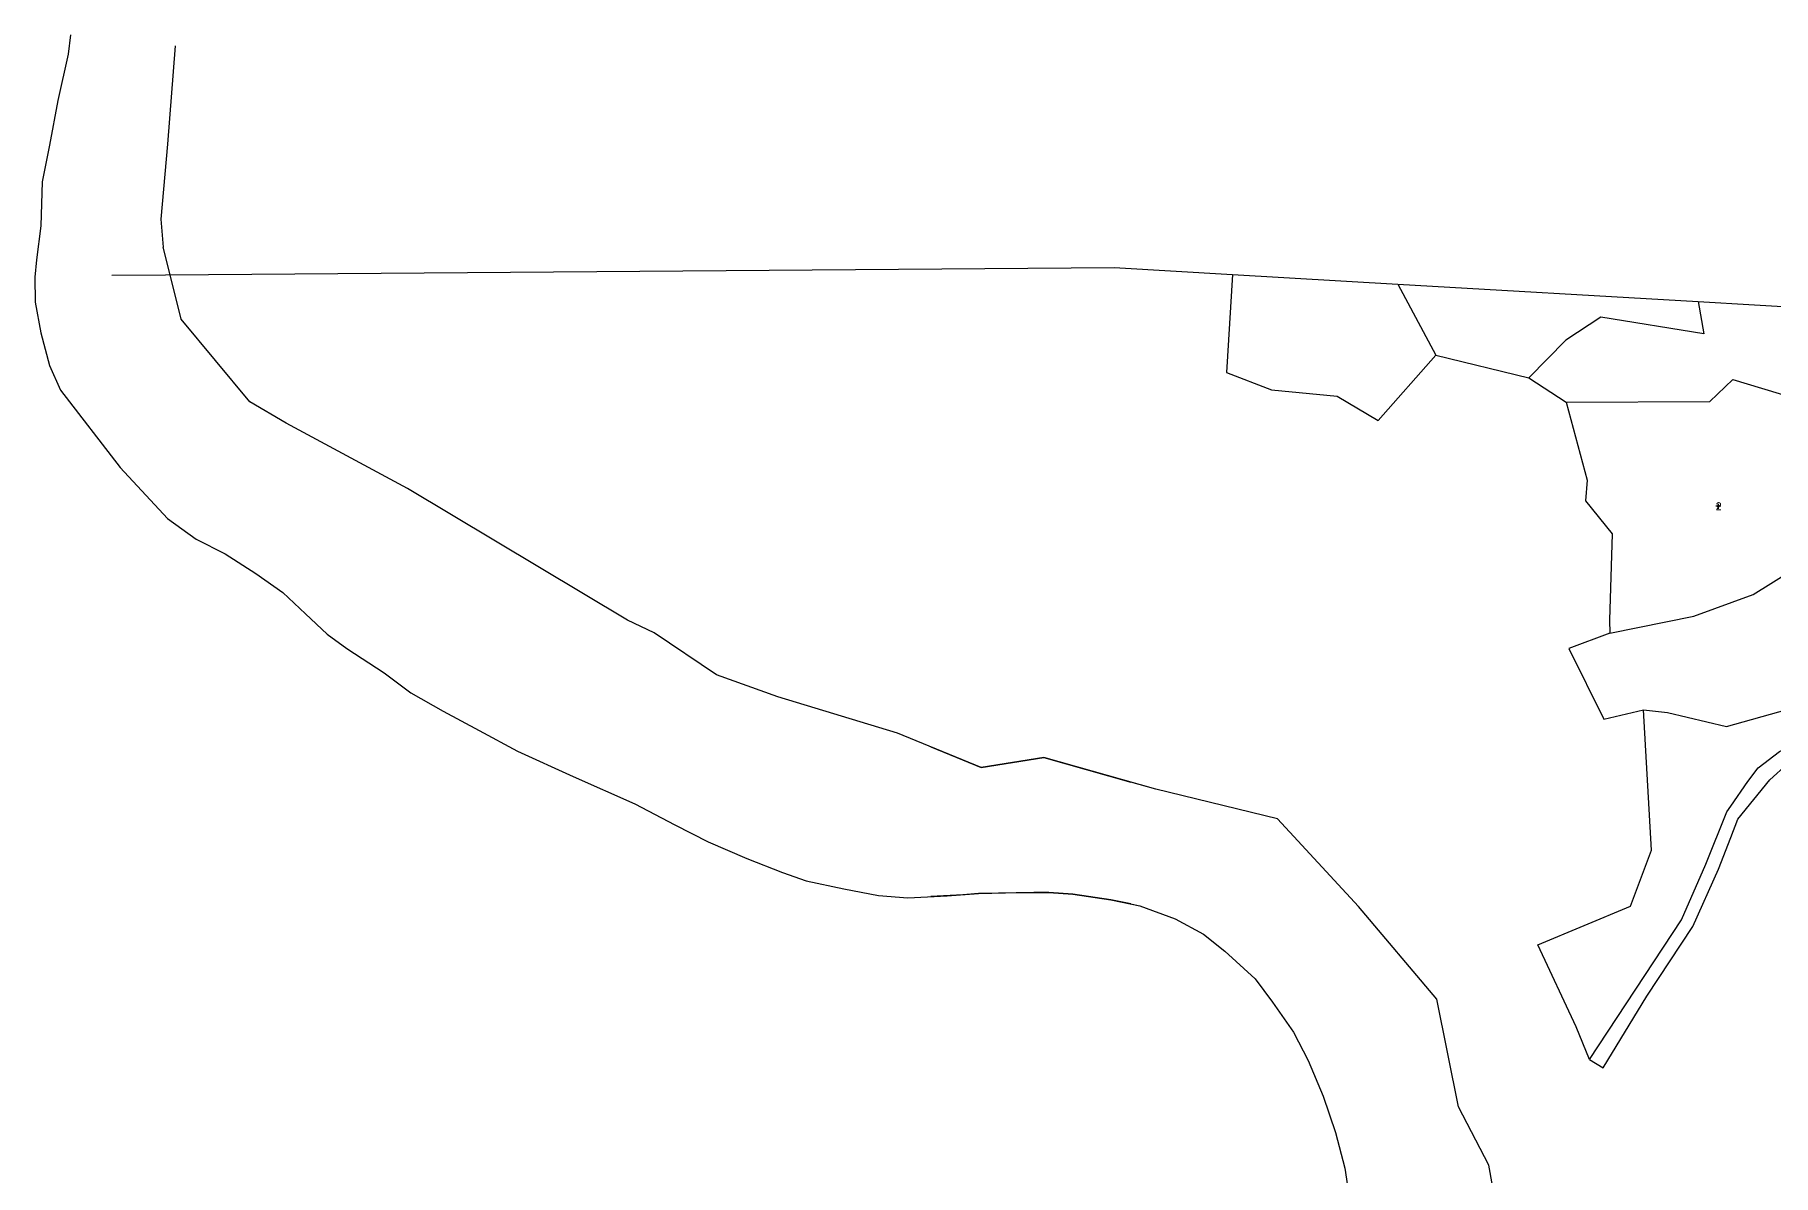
# Model space of a CAD drawing. Extents: x 542152 to 549455, y 1817764 to 1827825.
# Drawn here: x 542152 to 543021, y 1826966 to 1827536 of the extents above; entities that cross this region are included whole.
import ezdxf

# ---------------------------------------------------------------- set-up
doc = ezdxf.new("R2010")
doc.units = 0
for name, color, linetype in [('Level 10', 7, 'Continuous'), ('Level 11', 7, 'Continuous'), ('Level 19', 7, 'Continuous'), ('Level 23', 7, 'Continuous'), ('Level 30', 7, 'Continuous'), ('Level 32', 7, 'Continuous'), ('Level 46', 7, 'Continuous')]:
    doc.layers.add(name, color=color, linetype=linetype)

msp = doc.modelspace()

# ---------------------------------------------------------------- linework, layer by layer
at = {"layer": 'Level 10'}
msp.add_line((542939.59, 1827236.93), (542981.48, 1827245.32), dxfattribs=at)
for points in [[(542917.66, 1827352.48), (542989.46, 1827352.77), (543001, 1827363.83)], [(542917.66, 1827352.48), (542928.26, 1827313.49), (542927.36, 1827303.15), (542940.7, 1827286.6), (542939.31, 1827243.42)], [(543011.13, 1827256.29), (543040.36, 1827274.4), (543066.27, 1827286.86)]]:
    msp.add_lwpolyline(points, dxfattribs=at)
at = {"layer": 'Level 11'}
for p, q in [((542993.11, 1827300.38), (542992.49, 1827300.38)), ((542993.74, 1827301.01), (542993.11, 1827300.38)), ((542993.11, 1827300.38), (542993.74, 1827299.76)), ((542993.74, 1827301.63), (542993.74, 1827301.01)), ((542994.36, 1827300.38), (542993.74, 1827301.01)), ((542993.74, 1827299.76), (542994.36, 1827300.38)), ((542993.74, 1827299.76), (542993.74, 1827299.13)), ((542994.99, 1827300.38), (542994.36, 1827300.38))]:
    msp.add_line(p, q, dxfattribs=at)
msp.add_circle((542993.74, 1827300.38), 0.15, dxfattribs=at)
at = {"layer": 'Level 23'}
for points in [[(542929.3, 1827023.7), (542936.2, 1827019.58), (542958, 1827055.4), (542980.94, 1827090.24), (542993.92, 1827118.83), (543000, 1827134.68), (543003.55, 1827143.93), (543019.54, 1827163.62), (543028.41, 1827171.51), (543047.39, 1827181.57), (543093.05, 1827205.81)], [(542929.3, 1827023.7), (542975.42, 1827093.45), (542987.55, 1827121.44), (542998.06, 1827147.49), (543000, 1827150.32), (543008.49, 1827162.7), (543013.68, 1827169.55), (543024.29, 1827177.69), (543044.66, 1827188.5)]]:
    msp.add_lwpolyline(points, dxfattribs=at)
at = {"layer": 'Level 30'}
for p, q in [((542833.58, 1827411.49), (542852.51, 1827376.01)), ((542833.58, 1827411.49), (542833.58, 1827411.49)), ((542983.64, 1827402.72), (542983.64, 1827402.72)), ((542852.51, 1827376.01), (542899.01, 1827364.65)), ((542899.01, 1827364.65), (542917.66, 1827352.48)), ((543001, 1827363.83), (543031.29, 1827354.65)), ((542981.48, 1827245.32), (543011.13, 1827256.29)), ((542939.31, 1827243.42), (542939.59, 1827236.93))]:
    msp.add_line(p, q, dxfattribs=at)
for points in [[(542750.9, 1827416.32), (542747.9, 1827367.28), (542770.46, 1827358.66), (542803.13, 1827355.44), (542823.76, 1827343.18), (542852.51, 1827376.01)], [(542983.64, 1827402.72), (542986.53, 1827386.59), (542934.99, 1827394.95), (542917.58, 1827383.38), (542899.01, 1827364.65)], [(542939.59, 1827236.93), (542919.1, 1827229.22), (542936.54, 1827193.8), (542956.35, 1827198.55)], [(542929.3, 1827023.7), (542922.76, 1827040.05), (542903.48, 1827080.96), (542949.89, 1827100.4), (542960.39, 1827128.43), (542956.35, 1827198.55)], [(542956.35, 1827198.55), (542968.37, 1827197.19), (542997.93, 1827190.28), (543028.12, 1827198.64), (543044.66, 1827188.5)]]:
    msp.add_lwpolyline(points, dxfattribs=at)
at = {"layer": 'Level 32'}
msp.add_line((542219.75, 1827416.16), (542216.26, 1827429.93), dxfattribs=at)
for points in [[(542169.93, 1827536.18), (542168.84, 1827526.4), (542163.68, 1827503.28), (542159.52, 1827481.01), (542155.78, 1827462.67), (542155.1, 1827440.67), (542153.04, 1827423.64), (542152.12, 1827414.87), (542152.24, 1827402.36), (542155.12, 1827387.08), (542159.42, 1827370.68), (542165.02, 1827358.5)], [(542222.39, 1827530.65), (542218.4, 1827481.52), (542215.1, 1827443.9), (542216.26, 1827429.93)], [(542898.1, 1826858.99), (542893.86, 1826888.69), (542879.08, 1826970.82), (542863.95, 1827000), (542853.03, 1827053.85), (542813.92, 1827100.16), (542773.41, 1827144.08), (542712.63, 1827158.86), (542656.6, 1827174.77), (542625.3, 1827169.72), (542583.41, 1827186.9), (542523.54, 1827205.1), (542493, 1827216.07), (542461.72, 1827237), (542448.49, 1827243.35), (542338.41, 1827309.25), (542277.8, 1827341.91), (542259.57, 1827352.52), (542225.39, 1827393.89), (542219.75, 1827416.16)], [(542165.03, 1827358.5), (542194.84, 1827319.76), (542218.54, 1827294.24), (542232.75, 1827283.9), (542247.32, 1827276.55), (542262.57, 1827266.7), (542276.12, 1827257.2), (542287.43, 1827246.49), (542298.29, 1827236.45), (542308.05, 1827229.23), (542326.73, 1827217.06), (542340.17, 1827206.99), (542356.26, 1827197.81), (542374.26, 1827188.13), (542393.43, 1827177.87), (542421.2, 1827165.2), (542452.05, 1827151.46), (542472.08, 1827141.06), (542488.84, 1827132.6), (542508.03, 1827124.24), (542525.93, 1827117.23), (542537.68, 1827113.03), (542556.53, 1827108.94), (542573.99, 1827105.63), (542588.54, 1827104.58), (542608.29, 1827105.47), (542623.89, 1827106.61), (542644.06, 1827107.18), (542659.06, 1827107.12), (542671.14, 1827106.34), (542690.03, 1827103.57), (542704.64, 1827100.47), (542722.29, 1827093.99), (542736.34, 1827086.32), (542747.1, 1827077.88), (542762.28, 1827063.98), (542770.81, 1827052.28), (542781.44, 1827037.26), (542788.77, 1827023.16), (542796.18, 1827005.32), (542802.31, 1826987.14), (542807.09, 1826969.36), (542809.95, 1826950.41)], [(542600, 1827180.1), (542625.3, 1827169.72), (542656.6, 1827174.77), (542700, 1827162.45)], [(542863.95, 1827000), (542853.03, 1827053.85), (542813.92, 1827100.16), (542773.41, 1827144.08), (542712.63, 1827158.86), (542700, 1827162.45)], [(542700, 1827101.45), (542690.03, 1827103.57), (542671.14, 1827106.34), (542659.06, 1827107.12), (542651.56, 1827107.15), (542633.98, 1827106.9), (542623.89, 1827106.61), (542616.09, 1827106.04), (542600, 1827105.11)], [(542700, 1827101.45), (542704.64, 1827100.47), (542722.29, 1827093.99), (542736.34, 1827086.32), (542747.1, 1827077.88), (542762.28, 1827063.98), (542770.81, 1827052.28), (542781.44, 1827037.26), (542788.77, 1827023.16), (542796.18, 1827005.32), (542802.31, 1826987.14), (542807.09, 1826969.36), (542809.95, 1826950.41)], [(542898.1, 1826858.99), (542893.86, 1826888.69), (542879.08, 1826970.82), (542863.95, 1827000)]]:
    msp.add_lwpolyline(points, dxfattribs=at)
at = {"layer": 'Level 46'}
for p, q in [((542750.9, 1827416.32), (542833.58, 1827411.49)), ((542833.58, 1827411.49), (542983.64, 1827402.72)), ((542983.64, 1827402.72), (543101.47, 1827395.83))]:
    msp.add_line(p, q, dxfattribs=at)
msp.add_lwpolyline([(542190.66, 1827415.93), (542217.41, 1827416.14), (542691.79, 1827419.78), (542750.9, 1827416.32)], dxfattribs=at)

# ---------------------------------------------------------------- texts
at = {"layer": 'Level 19'}
msp.add_text('2', height=4, dxfattribs=at).set_placement((542992.44, 1827298.38))

doc.saveas('drawing.dxf')
